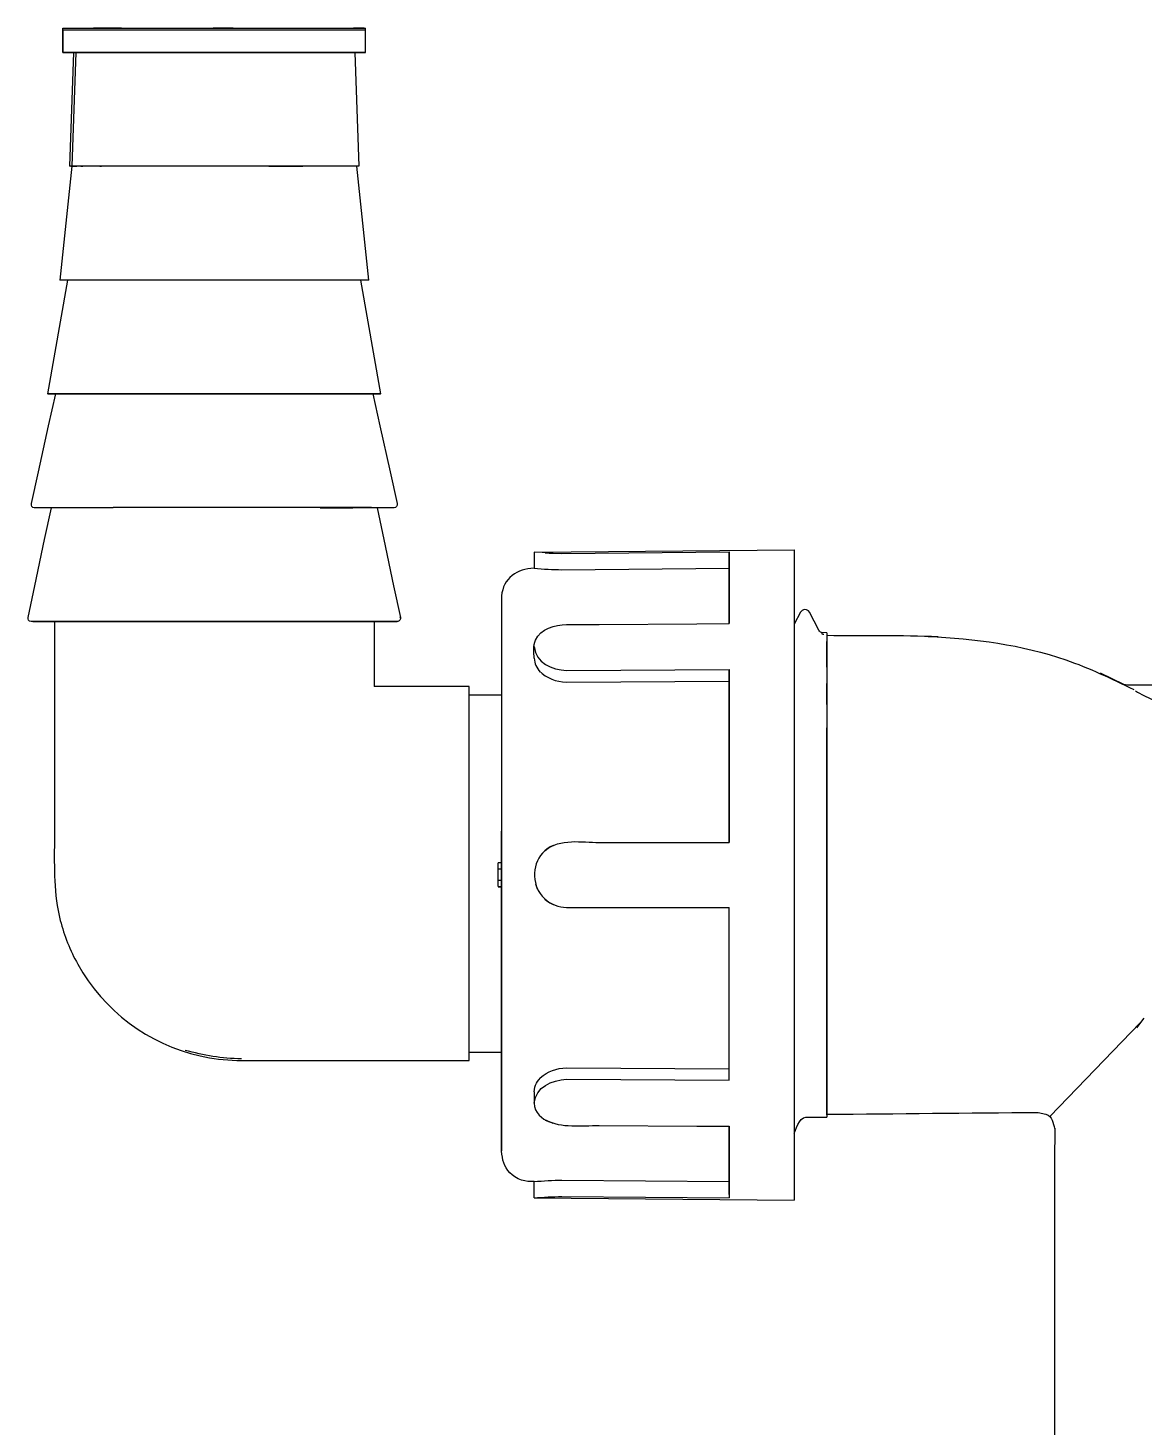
# Model space of a CAD drawing. Header units: millimetres. Extents: x 1478 to 10450, y 2114 to 8349.
# Drawn here: x 4540.84 to 4547.7, y 3985.99 to 3994.59 of the extents above; entities that cross this region are included whole.
import ezdxf

# ---------------------------------------------------------------- set-up
doc = ezdxf.new("R2010")
doc.units = ezdxf.units.MM

msp = doc.modelspace()

# ---------------------------------------------------------------- linework, layer by layer
at = {"lineweight": -3}
msp.add_lwpolyline([(4542.9176, 3994.5763), (4541.0576, 3994.5763), (4541.0576, 3994.4391), (4542.9176, 3994.4391), (4542.9176, 3994.5763)], close=True, dxfattribs=at)
for points in [[(4541.0576, 3994.5892), (4541.0576, 3994.5892), (4542.9176, 3994.5892), (4542.9176, 3994.5892)], [(4541.0576, 3994.4391), (4541.0576, 3994.4391), (4541.0576, 3994.5892), (4541.0576, 3994.5892)], [(4541.4175, 3994.5892), (4541.4175, 3994.5892), (4541.2456, 3994.5892), (4541.2456, 3994.5892)], [(4541.3509, 3994.5892), (4541.3509, 3994.5892), (4542.5529, 3994.5892), (4542.5529, 3994.5892)], [(4542.1042, 3994.5892), (4542.1042, 3994.5892), (4541.982, 3994.5892), (4541.982, 3994.5892)], [(4542.1023, 3994.5892), (4542.1023, 3994.5892), (4542.339, 3994.5892), (4542.339, 3994.5892)], [(4542.2189, 3994.5892), (4542.2189, 3994.5892), (4542.6433, 3994.5892), (4542.6433, 3994.5892)], [(4542.9091, 3994.5892), (4542.9091, 3994.5892), (4542.8443, 3994.5892), (4542.8443, 3994.5892)], [(4542.9176, 3994.4391), (4542.9176, 3994.4391), (4542.9176, 3994.5892), (4542.9176, 3994.5892)], [(4542.9176, 3994.4391), (4542.9176, 3994.4391), (4541.0576, 3994.4391), (4541.0576, 3994.4391)], [(4541.074, 3994.4391), (4541.074, 3994.4391), (4541.0659, 3994.4391), (4541.0659, 3994.4391)], [(4541.1226, 3994.4391), (4541.1226, 3994.4391), (4541.0975, 3993.7392), (4541.0975, 3993.7392)], [(4541.1133, 3993.7392), (4541.1133, 3993.7392), (4541.1379, 3994.4391), (4541.1379, 3994.4391)], [(4542.339, 3994.4391), (4542.339, 3994.4391), (4542.2189, 3994.4391), (4542.2189, 3994.4391)], [(4542.4526, 3994.4391), (4542.4526, 3994.4391), (4542.3299, 3994.4391), (4542.3299, 3994.4391)], [(4542.5529, 3994.4391), (4542.5529, 3994.4391), (4542.4356, 3994.4391), (4542.4356, 3994.4391)], [(4542.5342, 3994.4391), (4542.5342, 3994.4391), (4542.6433, 3994.4391), (4542.6433, 3994.4391)], [(4542.6242, 3994.4391), (4542.6242, 3994.4391), (4542.9091, 3994.4391), (4542.9091, 3994.4391)], [(4542.8525, 3994.4391), (4542.8525, 3994.4391), (4542.8776, 3993.7392), (4542.8776, 3993.7392)], [(4541.1111, 3993.7392), (4541.1111, 3993.7392), (4541.0376, 3993.0392), (4541.0376, 3993.0392)], [(4542.8776, 3993.7392), (4542.8776, 3993.7392), (4541.0975, 3993.7392), (4541.0975, 3993.7392)], [(4541.1057, 3993.7392), (4541.1057, 3993.7392), (4541.1425, 3993.7392), (4541.1425, 3993.7392)], [(4541.1677, 3993.7392), (4541.1677, 3993.7392), (4541.1803, 3993.7392), (4541.1803, 3993.7392)], [(4541.4548, 3993.7392), (4541.4548, 3993.7392), (4541.1823, 3993.7392), (4541.1823, 3993.7392)], [(4541.284, 3993.7392), (4541.284, 3993.7392), (4541.2948, 3993.7392), (4541.2948, 3993.7392)], [(4541.3696, 3993.7392), (4541.3696, 3993.7392), (4541.3018, 3993.7392), (4541.3018, 3993.7392)], [(4541.6564, 3993.7392), (4541.6564, 3993.7392), (4541.4465, 3993.7392), (4541.4465, 3993.7392)], [(4542.1073, 3993.7392), (4542.1073, 3993.7392), (4541.6512, 3993.7392), (4541.6512, 3993.7392)], [(4542.3285, 3993.7392), (4542.3285, 3993.7392), (4542.1054, 3993.7392), (4542.1054, 3993.7392)], [(4542.3152, 3993.7392), (4542.3152, 3993.7392), (4542.2161, 3993.7392), (4542.2161, 3993.7392)], [(4542.3233, 3993.7392), (4542.3233, 3993.7392), (4542.5331, 3993.7392), (4542.5331, 3993.7392)], [(4542.6976, 3993.7392), (4542.6976, 3993.7392), (4542.5248, 3993.7392), (4542.5248, 3993.7392)], [(4542.8561, 3993.7392), (4542.8561, 3993.7392), (4542.7983, 3993.7392), (4542.7983, 3993.7392)], [(4542.8696, 3993.7392), (4542.8696, 3993.7392), (4542.8341, 3993.7392), (4542.8341, 3993.7392)], [(4542.9376, 3993.0392), (4542.9376, 3993.0392), (4542.864, 3993.7392), (4542.864, 3993.7392)], [(4541.086, 3993.0392), (4541.086, 3993.0392), (4540.9626, 3992.3392), (4540.9626, 3992.3392)], [(4542.9376, 3993.0392), (4542.9376, 3993.0392), (4541.0376, 3993.0392), (4541.0376, 3993.0392)], [(4543.0126, 3992.3392), (4543.0126, 3992.3392), (4542.8892, 3993.0392), (4542.8892, 3993.0392)], [(4540.9646, 3992.3392), (4540.9646, 3992.3392), (4543.0105, 3992.3392), (4543.0105, 3992.3392)], [(4541.0477, 3992.3392), (4541.0477, 3992.3392), (4540.9626, 3992.3392), (4540.9626, 3992.3392)], [(4543.0034, 3992.3392), (4543.0034, 3992.3392), (4540.9719, 3992.3392), (4540.9719, 3992.3392)], [(4540.9719, 3992.3392), (4540.9719, 3992.3392), (4541.0127, 3992.3392), (4541.0127, 3992.3392)], [(4540.9719, 3992.3392), (4540.9719, 3992.3392), (4541.0147, 3992.3392), (4541.0147, 3992.3392)], [(4540.9993, 3992.3392), (4540.9993, 3992.3392), (4541.0127, 3992.3392), (4541.0127, 3992.3392)], [(4541.0434, 3992.3392), (4541.0434, 3992.3392), (4541.395, 3992.3392), (4541.395, 3992.3392)], [(4541.5002, 3992.3392), (4541.5002, 3992.3392), (4541.3645, 3992.3392), (4541.3645, 3992.3392)], [(4541.6192, 3992.3392), (4541.6192, 3992.3392), (4541.4751, 3992.3392), (4541.4751, 3992.3392)], [(4541.7421, 3992.3392), (4541.7421, 3992.3392), (4541.6002, 3992.3392), (4541.6002, 3992.3392)], [(4542.1254, 3992.3392), (4542.1254, 3992.3392), (4541.7294, 3992.3392), (4541.7294, 3992.3392)], [(4542.8053, 3992.3392), (4542.8053, 3992.3392), (4542.1187, 3992.3392), (4542.1187, 3992.3392)], [(4542.8781, 3992.3392), (4542.8781, 3992.3392), (4542.7653, 3992.3392), (4542.7653, 3992.3392)], [(4542.9357, 3992.3392), (4542.9357, 3992.3392), (4542.8345, 3992.3392), (4542.8345, 3992.3392)], [(4542.8892, 3992.3392), (4542.8892, 3992.3392), (4542.9776, 3992.3392), (4542.9776, 3992.3392)], [(4543.0126, 3992.3392), (4543.0126, 3992.3392), (4542.9536, 3992.3392), (4542.9536, 3992.3392)], [(4543.0034, 3992.3392), (4543.0034, 3992.3392), (4542.9605, 3992.3392), (4542.9605, 3992.3392)], [(4543.0034, 3992.3392), (4543.0034, 3992.3392), (4542.9624, 3992.3392), (4542.9624, 3992.3392)], [(4542.9776, 3992.3392), (4542.9776, 3992.3392), (4542.9624, 3992.3392), (4542.9624, 3992.3392)], [(4540.8815, 3991.6392), (4540.8684, 3991.6392), (4540.8606, 3991.6527), (4540.8632, 3991.6645)], [(4543.0936, 3991.6392), (4542.3566, 3991.6434), (4541.6195, 3991.6392), (4540.8825, 3991.6392)], [(4543.1119, 3991.6645), (4543.1146, 3991.6527), (4543.1068, 3991.6392), (4543.0936, 3991.6392)], [(4542.6384, 3991.6392), (4542.6384, 3991.6392), (4542.8407, 3991.6392), (4542.8407, 3991.6392)], [(4545.5545, 3991.3808), (4545.5545, 3991.3808), (4545.5545, 3987.3808), (4545.5545, 3987.3808)], [(4545.5545, 3991.3804), (4545.5545, 3991.3804), (4545.5545, 3987.3813), (4545.5545, 3987.3813)], [(4543.9545, 3991.3668), (4543.9545, 3991.3668), (4545.5545, 3991.3808), (4545.5545, 3991.3808)], [(4543.9545, 3991.3668), (4543.9545, 3991.3668), (4543.9545, 3991.2668), (4543.9545, 3991.2668)], [(4545.1545, 3990.9269), (4545.1545, 3990.9269), (4545.1545, 3991.3673), (4545.1545, 3991.3673)], [(4545.1545, 3991.3673), (4545.1545, 3991.3673), (4545.1545, 3990.9269), (4545.1545, 3990.9269)], [(4545.1545, 3991.0166), (4545.1545, 3991.0166), (4545.1545, 3991.3463), (4545.1545, 3991.3463)], [(4543.9545, 3991.2668), (4543.8518, 3991.2659), (4543.7624, 3991.2059), (4543.7548, 3991.0964)], [(4543.9545, 3991.2668), (4544.0117, 3991.2615), (4544.0688, 3991.2591), (4544.1261, 3991.2579)], [(4544.1261, 3991.2579), (4544.1261, 3991.2579), (4545.1545, 3991.2668), (4545.1545, 3991.2668)], [(4545.1545, 3991.1386), (4545.1545, 3991.1386), (4545.1545, 3991.2725), (4545.1545, 3991.2725)], [(4545.1545, 3991.2218), (4545.1545, 3991.2218), (4545.1545, 3991.2668), (4545.1545, 3991.2668)], [(4545.1545, 3990.9269), (4545.1545, 3990.9269), (4545.1545, 3991.1599), (4545.1545, 3991.1599)], [(4545.1545, 3991.1442), (4545.1545, 3991.1442), (4545.1545, 3991.0541), (4545.1545, 3991.0541)], [(4543.7545, 3991.078), (4543.7545, 3991.078), (4543.7545, 3987.8808), (4543.7545, 3987.8808)], [(4545.1545, 3990.9269), (4545.1545, 3990.9269), (4545.1545, 3991.0902), (4545.1545, 3991.0902)], [(4540.8613, 3990.9392), (4540.8484, 3990.9392), (4540.8404, 3990.9525), (4540.8429, 3990.9642)], [(4543.1322, 3990.9642), (4543.1346, 3990.9531), (4543.1282, 3990.9418), (4543.1167, 3990.9395)], [(4543.1302, 3990.9633), (4543.1302, 3990.9633), (4543.1281, 3990.9633), (4543.1281, 3990.9633)], [(4543.1303, 3990.9629), (4543.1303, 3990.9629), (4543.1281, 3990.9633), (4543.1281, 3990.9633)], [(4545.1545, 3990.9269), (4545.1545, 3990.9269), (4545.1545, 3991.0124), (4545.1545, 3991.0124)], [(4545.5925, 3990.9964), (4545.5925, 3990.9964), (4545.5545, 3990.9239), (4545.5545, 3990.9239)], [(4545.6419, 3991.0044), (4545.6269, 3991.0183), (4545.6023, 3991.0144), (4545.5925, 3990.9964)], [(4543.1129, 3990.9392), (4543.1129, 3990.9392), (4540.8623, 3990.9392), (4540.8623, 3990.9392)], [(4540.8724, 3990.9392), (4540.8724, 3990.9392), (4543.1129, 3990.9392), (4543.1129, 3990.9392)], [(4541.39, 3990.9392), (4541.39, 3990.9392), (4541.1941, 3990.9392), (4541.1941, 3990.9392)], [(4541.3035, 3990.9392), (4541.3035, 3990.9392), (4541.496, 3990.9392), (4541.496, 3990.9392)], [(4541.6161, 3990.9392), (4541.6161, 3990.9392), (4541.425, 3990.9392), (4541.425, 3990.9392)], [(4542.281, 3990.9392), (4542.281, 3990.9392), (4541.5623, 3990.9392), (4541.5623, 3990.9392)], [(4542.8854, 3990.9392), (4542.8854, 3990.9392), (4542.1198, 3990.9392), (4542.1198, 3990.9392)], [(4542.402, 3990.9392), (4542.402, 3990.9392), (4542.5507, 3990.9392), (4542.5507, 3990.9392)], [(4543.1138, 3990.9392), (4543.1138, 3990.9392), (4542.6503, 3990.9393), (4542.6503, 3990.9393)], [(4542.8562, 3990.9393), (4542.8562, 3990.9393), (4542.6503, 3990.9393), (4542.6503, 3990.9393)], [(4542.7892, 3990.9392), (4542.7892, 3990.9392), (4542.6878, 3990.9392), (4542.6878, 3990.9392)], [(4542.7224, 3990.9392), (4542.7224, 3990.9392), (4542.8549, 3990.9392), (4542.8549, 3990.9392)], [(4542.9652, 3990.9392), (4542.9652, 3990.9392), (4542.7718, 3990.9392), (4542.7718, 3990.9392)], [(4543.0285, 3990.9392), (4543.0285, 3990.9392), (4542.8416, 3990.9392), (4542.8416, 3990.9392)], [(4542.9706, 3990.9392), (4542.9706, 3990.9392), (4542.9706, 3990.5391), (4542.9706, 3990.5391)], [(4545.7219, 3990.8717), (4545.7137, 3990.8768), (4545.7103, 3990.8771), (4545.7059, 3990.8853)], [(4545.7545, 3990.8704), (4545.7545, 3990.8704), (4545.7207, 3990.8721), (4545.7207, 3990.8721)], [(4545.7219, 3990.8717), (4545.7251, 3990.8692), (4545.7248, 3990.8648), (4545.7249, 3990.861)], [(4545.7545, 3990.8704), (4545.7545, 3990.8704), (4545.7545, 3987.8913), (4545.7545, 3987.8913)], [(4545.7545, 3990.8704), (4545.7545, 3990.8704), (4545.7545, 3990.8393), (4545.7545, 3990.8393)], [(4543.9545, 3990.7851), (4543.9647, 3990.6838), (4544.0638, 3990.6423), (4544.1545, 3990.6379)], [(4545.7354, 3990.8593), (4545.7354, 3990.8593), (4545.7249, 3990.861), (4545.7249, 3990.861)], [(4545.7353, 3990.8592), (4545.7353, 3990.8592), (4545.73, 3990.8597), (4545.73, 3990.8597)], [(4545.7545, 3990.8649), (4545.7545, 3990.8649), (4545.7545, 3990.8463), (4545.7545, 3990.8463)], [(4545.7545, 3990.8567), (4545.7545, 3990.8567), (4545.7545, 3990.8025), (4545.7545, 3990.8025)], [(4546.4402, 3990.8453), (4546.212, 3990.8544), (4545.9828, 3990.8507), (4545.7545, 3990.8527)], [(4545.7545, 3990.6596), (4545.7545, 3990.6596), (4545.7545, 3990.817), (4545.7545, 3990.817)], [(4543.9545, 3990.7144), (4543.958, 3990.6803), (4543.9693, 3990.6545), (4543.9928, 3990.6289)], [(4543.7545, 3990.6155), (4543.7545, 3990.6155), (4543.7545, 3989.1772), (4543.7545, 3989.1772)], [(4543.9863, 3990.636), (4544.0337, 3990.5886), (4544.0883, 3990.57), (4544.1545, 3990.5668)], [(4544.1545, 3990.6379), (4544.1545, 3990.6379), (4545.1545, 3990.644), (4545.1545, 3990.644)], [(4545.1545, 3990.644), (4545.1545, 3990.644), (4545.1545, 3989.5808), (4545.1545, 3989.5808)], [(4545.1545, 3989.5808), (4545.1545, 3989.5808), (4545.1545, 3990.644), (4545.1545, 3990.644)], [(4545.7545, 3990.6661), (4545.7545, 3990.6661), (4545.7545, 3990.5551), (4545.7545, 3990.5551)], [(4545.7545, 3990.6596), (4545.7545, 3990.6596), (4545.7545, 3990.6661), (4545.7545, 3990.6661)], [(4543.5546, 3990.5391), (4543.5546, 3990.5391), (4542.9706, 3990.5391), (4542.9706, 3990.5391)], [(4543.5546, 3988.2391), (4543.5546, 3988.2391), (4543.5546, 3990.5385), (4543.5546, 3990.5385)], [(4543.5546, 3989.689), (4543.5546, 3989.689), (4543.5546, 3990.5391), (4543.5546, 3990.5391)], [(4544.1545, 3990.5668), (4544.1545, 3990.5668), (4545.1545, 3990.5729), (4545.1545, 3990.5729)], [(4545.1545, 3989.7362), (4545.1545, 3989.7362), (4545.1545, 3990.5729), (4545.1545, 3990.5729)], [(4545.1545, 3990.1187), (4545.1545, 3990.1187), (4545.1545, 3990.5729), (4545.1545, 3990.5729)], [(4545.7545, 3990.4294), (4545.7545, 3990.4294), (4545.7545, 3990.5583), (4545.7545, 3990.5583)], [(4543.5546, 3990.4892), (4543.5546, 3990.4892), (4543.7546, 3990.4892), (4543.7546, 3990.4892)], [(4547.6528, 3990.5122), (4547.6865, 3990.4932), (4547.7209, 3990.4761), (4547.7559, 3990.4597)], [(4545.1545, 3990.3961), (4545.1545, 3990.3961), (4545.1545, 3990.2659), (4545.1545, 3990.2659)], [(4545.7545, 3990.4311), (4545.7545, 3990.4311), (4545.7545, 3990.283), (4545.7545, 3990.283)], [(4545.7545, 3990.1167), (4545.7545, 3990.1167), (4545.7545, 3990.2863), (4545.7545, 3990.2863)], [(4545.1545, 3990.1326), (4545.1545, 3990.1326), (4545.1545, 3989.5808), (4545.1545, 3989.5808)], [(4545.7545, 3988.3197), (4545.7545, 3988.3197), (4545.7545, 3990.1255), (4545.7545, 3990.1255)], [(4545.7545, 3989.9437), (4545.7545, 3989.9437), (4545.7545, 3990.1255), (4545.7545, 3990.1255)], [(4545.7545, 3989.7646), (4545.7545, 3989.7646), (4545.7545, 3989.1805), (4545.7545, 3989.1805)], [(4543.7545, 3989.4189), (4543.7545, 3989.4189), (4543.7545, 3989.65), (4543.7545, 3989.65)], [(4543.7545, 3989.4189), (4543.7545, 3989.4189), (4543.7545, 3989.5844), (4543.7545, 3989.5844)], [(4544.0236, 3989.532), (4544.1132, 3989.6078), (4544.2505, 3989.5808), (4544.3545, 3989.5808)], [(4544.0716, 3989.5628), (4543.9657, 3989.5136), (4543.9339, 3989.3978), (4543.9743, 3989.2945)], [(4543.7545, 3989.4558), (4543.7545, 3989.4558), (4543.7345, 3989.4558), (4543.7345, 3989.4558)], [(4543.7345, 3989.4183), (4543.7345, 3989.4183), (4543.7545, 3989.4183), (4543.7545, 3989.4183)], [(4543.7345, 3989.4225), (4543.7345, 3989.4225), (4543.7345, 3989.4558), (4543.7345, 3989.4558)], [(4543.7345, 3989.4308), (4543.7345, 3989.4308), (4543.7345, 3989.4558), (4543.7345, 3989.4558)], [(4543.7345, 3989.4308), (4543.7345, 3989.4308), (4543.7345, 3989.4558), (4543.7345, 3989.4558)], [(4543.7345, 3989.4308), (4543.7345, 3989.4308), (4543.7345, 3989.4517), (4543.7345, 3989.4517)], [(4543.7345, 3989.4225), (4543.7345, 3989.4225), (4543.7345, 3989.4433), (4543.7345, 3989.4433)], [(4543.7345, 3989.3141), (4543.7345, 3989.3141), (4543.7345, 3989.435), (4543.7345, 3989.435)], [(4543.7345, 3989.41), (4543.7345, 3989.41), (4543.7345, 3989.435), (4543.7345, 3989.435)], [(4543.7545, 3989.2737), (4543.7545, 3989.3219), (4543.7546, 3989.3701), (4543.7545, 3989.4183)], [(4543.7545, 3989.347), (4543.7545, 3989.347), (4543.7345, 3989.3475), (4543.7345, 3989.3475)], [(4543.7345, 3989.31), (4543.7345, 3989.31), (4543.7345, 3989.3308), (4543.7345, 3989.3308)], [(4543.7545, 3989.1527), (4543.7545, 3989.1527), (4543.7545, 3989.347), (4543.7545, 3989.347)], [(4543.7546, 3989.385), (4543.7546, 3989.385), (4543.7546, 3989.3933), (4543.7546, 3989.3933)], [(4543.7546, 3989.3767), (4543.7546, 3989.3767), (4543.7546, 3989.3787), (4543.7546, 3989.3787)], [(4543.9626, 3989.3244), (4543.9817, 3989.269), (4544.0175, 3989.2239), (4544.0716, 3989.1988)], [(4543.7345, 3989.31), (4543.7345, 3989.31), (4543.7545, 3989.31), (4543.7545, 3989.31)], [(4543.7545, 3989.3058), (4543.7545, 3989.3058), (4543.7345, 3989.3058), (4543.7345, 3989.3058)], [(4543.7545, 3989.3141), (4543.7545, 3989.3141), (4543.7545, 3988.7763), (4543.7545, 3988.7763)], [(4543.7545, 3988.9618), (4543.7545, 3988.9618), (4543.7545, 3989.31), (4543.7545, 3989.31)], [(4543.7545, 3989.3058), (4543.7545, 3989.3058), (4543.7545, 3989.31), (4543.7545, 3989.31)], [(4543.7545, 3987.6748), (4543.7545, 3987.6748), (4543.7545, 3989.2737), (4543.7545, 3989.2737)], [(4544.0236, 3989.2296), (4544.062, 3989.1971), (4544.1052, 3989.1843), (4544.1545, 3989.1808)], [(4544.1545, 3989.1808), (4544.1545, 3989.1808), (4545.1545, 3989.1808), (4545.1545, 3989.1808)], [(4545.1545, 3988.1176), (4545.1545, 3988.1176), (4545.1545, 3989.1808), (4545.1545, 3989.1808)], [(4545.1545, 3988.1176), (4545.1545, 3988.1176), (4545.1545, 3989.1808), (4545.1545, 3989.1808)], [(4545.1545, 3988.1887), (4545.1545, 3988.1887), (4545.1545, 3989.1808), (4545.1545, 3989.1808)], [(4545.1545, 3988.3646), (4545.1545, 3988.3646), (4545.1545, 3989.1808), (4545.1545, 3989.1808)], [(4543.7545, 3988.982), (4543.7545, 3988.982), (4543.7545, 3988.2713), (4543.7545, 3988.2713)], [(4545.7545, 3988.8102), (4545.7545, 3988.8102), (4545.7545, 3988.636), (4545.7545, 3988.636)], [(4543.7545, 3988.4291), (4543.7545, 3988.4291), (4543.7545, 3988.6233), (4543.7545, 3988.6233)], [(4543.7545, 3988.4633), (4543.7545, 3988.4633), (4543.7545, 3987.8811), (4543.7545, 3987.8811)], [(4547.6814, 3988.4703), (4547.6814, 3988.4703), (4547.1251, 3987.8956), (4547.1251, 3987.8956)], [(4547.7035, 3988.4996), (4547.7035, 3988.4996), (4547.6593, 3988.441), (4547.6593, 3988.441)], [(4545.1545, 3988.3655), (4545.1545, 3988.3655), (4545.1545, 3988.4037), (4545.1545, 3988.4037)], [(4542.1546, 3988.249), (4542.0348, 3988.2522), (4541.9239, 3988.271), (4541.8083, 3988.3019)], [(4543.7546, 3988.2892), (4543.7546, 3988.2892), (4543.5546, 3988.2892), (4543.5546, 3988.2892)], [(4543.7545, 3988.1264), (4543.7545, 3988.1264), (4543.7545, 3988.3185), (4543.7545, 3988.3185)], [(4545.7545, 3987.9047), (4545.7545, 3987.9047), (4545.7545, 3988.343), (4545.7545, 3988.343)], [(4543.7545, 3987.7229), (4543.7545, 3987.7229), (4543.7545, 3988.1954), (4543.7545, 3988.1954)], [(4543.7545, 3987.8796), (4543.7545, 3987.8796), (4543.7545, 3988.1908), (4543.7545, 3988.1908)], [(4543.9545, 3988.0472), (4543.9586, 3988.0877), (4543.9747, 3988.114), (4544.0033, 3988.1426)], [(4543.9545, 3987.9765), (4543.9647, 3988.0779), (4544.0638, 3988.1193), (4544.1545, 3988.1238)], [(4543.9928, 3988.1326), (4544.0385, 3988.1757), (4544.0929, 3988.1918), (4544.1545, 3988.1949)], [(4544.1545, 3988.1949), (4544.1545, 3988.1949), (4545.1545, 3988.1887), (4545.1545, 3988.1887)], [(4544.1545, 3988.1238), (4544.1545, 3988.1238), (4545.1545, 3988.1176), (4545.1545, 3988.1176)], [(4543.7545, 3987.788), (4543.7545, 3987.788), (4543.7545, 3987.9919), (4543.7545, 3987.9919)], [(4543.9566, 3987.9565), (4543.9701, 3987.8996), (4544.0191, 3987.8729), (4544.0694, 3987.8537)], [(4543.7545, 3987.9288), (4543.7545, 3987.9288), (4543.7545, 3987.6849), (4543.7545, 3987.6849)], [(4543.7545, 3987.6753), (4543.7545, 3987.6753), (4543.7545, 3987.8952), (4543.7545, 3987.8952)], [(4544.0236, 3987.8732), (4544.1261, 3987.8228), (4544.2438, 3987.8404), (4544.3545, 3987.8397)], [(4545.5545, 3987.7936), (4545.5584, 3987.801), (4545.5855, 3987.8911), (4545.6245, 3987.8913)], [(4545.6245, 3987.8913), (4545.6245, 3987.8913), (4545.7545, 3987.8913), (4545.7545, 3987.8913)], [(4545.7545, 3987.9089), (4546.1879, 3987.9127), (4546.6213, 3987.9165), (4547.0546, 3987.9203)], [(4545.7545, 3987.9118), (4545.7545, 3987.9118), (4545.7545, 3987.8913), (4545.7545, 3987.8913)], [(4545.7545, 3987.9118), (4545.7545, 3987.9118), (4545.7545, 3987.8913), (4545.7545, 3987.8913)], [(4547.0546, 3987.9203), (4547.0546, 3987.9203), (4547.102, 3987.9086), (4547.102, 3987.9086)], [(4547.102, 3987.9086), (4547.1423, 3987.8977), (4547.1466, 3987.8515), (4547.1545, 3987.8212)], [(4545.1545, 3987.8348), (4545.1545, 3987.8348), (4545.1545, 3987.3943), (4545.1545, 3987.3943)], [(4545.1545, 3987.4153), (4545.1545, 3987.4153), (4545.1545, 3987.8348), (4545.1545, 3987.8348)], [(4545.1545, 3987.8348), (4545.1545, 3987.8348), (4545.1545, 3987.7492), (4545.1545, 3987.7492)], [(4545.1545, 3987.6713), (4545.1545, 3987.6713), (4545.1545, 3987.8205), (4545.1545, 3987.8205)], [(4545.1545, 3987.7449), (4545.1545, 3987.7449), (4545.1545, 3987.6017), (4545.1545, 3987.6017)], [(4545.1545, 3987.7189), (4545.1545, 3987.7189), (4545.1545, 3987.4992), (4545.1545, 3987.4992)], [(4545.1545, 3987.6313), (4545.1545, 3987.6313), (4545.1545, 3987.5245), (4545.1545, 3987.5245)], [(4545.1545, 3987.489), (4545.1545, 3987.489), (4545.1545, 3987.6231), (4545.1545, 3987.6231)], [(4545.1545, 3987.5399), (4545.1545, 3987.5399), (4545.1545, 3987.3943), (4545.1545, 3987.3943)], [(4543.9545, 3987.4947), (4544.0117, 3987.5002), (4544.0687, 3987.5025), (4544.1261, 3987.5037)], [(4543.9545, 3987.3948), (4543.9545, 3987.3948), (4543.9545, 3987.4947), (4543.9545, 3987.4947)], [(4544.1261, 3987.5037), (4544.1261, 3987.5037), (4545.1545, 3987.4949), (4545.1545, 3987.4949)], [(4543.9545, 3987.3948), (4543.9545, 3987.3948), (4545.5545, 3987.3808), (4545.5545, 3987.3808)], [(4543.9545, 3987.3948), (4544.0135, 3987.3991), (4544.0669, 3987.4021), (4544.1261, 3987.4032)], [(4544.1261, 3987.4032), (4544.1261, 3987.4032), (4545.1545, 3987.3943), (4545.1545, 3987.3943)]]:
    msp.add_open_spline(points, degree=3, dxfattribs=at)
for points, knots in [([(4540.8632, 3991.6645), (4540.8632, 3991.6645), (4540.9065, 3991.8597), (4540.9065, 3991.8597), (4540.9065, 3991.8597), (4540.9065, 3991.8597), (4540.9695, 3992.1439), (4540.9695, 3992.1439), (4540.9695, 3992.1439), (4540.9695, 3992.1439), (4541.0127, 3992.3392), (4541.0127, 3992.3392)], [0, 0, 0, 0, 0.25, 0.25, 0.25, 0.25, 0.5, 0.5, 0.5, 0.5, 1, 1, 1, 1]), ([(4542.9624, 3992.3392), (4542.9624, 3992.3392), (4543.0057, 3992.1439), (4543.0057, 3992.1439), (4543.0057, 3992.1439), (4543.0057, 3992.1439), (4543.0687, 3991.8597), (4543.0687, 3991.8597), (4543.0687, 3991.8597), (4543.0687, 3991.8597), (4543.1119, 3991.6645), (4543.1119, 3991.6645)], [0, 0, 0, 0, 0.25, 0.25, 0.25, 0.25, 0.5, 0.5, 0.5, 0.5, 1, 1, 1, 1]), ([(4540.8429, 3990.9642), (4540.8429, 3990.9642), (4540.8845, 3991.1598), (4540.8845, 3991.1598), (4540.8845, 3991.1598), (4540.8845, 3991.1598), (4540.9448, 3991.4435), (4540.9448, 3991.4435), (4540.9448, 3991.4435), (4540.9448, 3991.4435), (4540.9863, 3991.6392), (4540.9863, 3991.6392)], [0, 0, 0, 0, 0.25, 0.25, 0.25, 0.25, 0.5, 0.5, 0.5, 0.5, 1, 1, 1, 1]), ([(4541.3667, 3991.6392), (4541.3667, 3991.6392), (4541.1667, 3991.6392), (4541.1667, 3991.6392), (4541.1667, 3991.6392), (4541.1667, 3991.6392), (4541.0815, 3991.6392), (4541.0815, 3991.6392), (4541.0815, 3991.6392), (4541.0815, 3991.6392), (4540.8815, 3991.6392), (4540.8815, 3991.6392)], [0, 0, 0, 0, 0.25, 0.25, 0.25, 0.25, 0.5, 0.5, 0.5, 0.5, 1, 1, 1, 1]), ([(4543.0936, 3991.6392), (4543.0936, 3991.6392), (4542.8936, 3991.6392), (4542.8936, 3991.6392), (4542.8936, 3991.6392), (4542.8936, 3991.6392), (4542.8384, 3991.6392), (4542.8384, 3991.6392), (4542.8384, 3991.6392), (4542.8384, 3991.6392), (4542.6384, 3991.6392), (4542.6384, 3991.6392)], [0, 0, 0, 0, 0.25, 0.25, 0.25, 0.25, 0.5, 0.5, 0.5, 0.5, 1, 1, 1, 1]), ([(4542.9888, 3991.6392), (4542.9888, 3991.6392), (4543.0303, 3991.4435), (4543.0303, 3991.4435), (4543.0303, 3991.4435), (4543.0303, 3991.4435), (4543.0907, 3991.1598), (4543.0907, 3991.1598), (4543.0907, 3991.1598), (4543.0907, 3991.1598), (4543.1322, 3990.9642), (4543.1322, 3990.9642)], [0, 0, 0, 0, 0.25, 0.25, 0.25, 0.25, 0.5, 0.5, 0.5, 0.5, 1, 1, 1, 1]), ([(4544.0715, 3991.3595), (4544.0715, 3991.3595), (4544.0034, 3991.3629), (4544.0034, 3991.3629), (4544.0034, 3991.3629), (4544.0034, 3991.3629), (4543.9545, 3991.3668), (4543.9545, 3991.3668)], [0, 0, 0, 0, 0.333333, 0.333333, 0.333333, 0.333333, 1, 1, 1, 1]), ([(4544.0236, 3991.3617), (4544.0236, 3991.3617), (4544.0474, 3991.3597), (4544.0474, 3991.3597), (4544.0474, 3991.3597), (4544.0474, 3991.3597), (4544.1261, 3991.3585), (4544.1261, 3991.3585), (4544.1261, 3991.3585), (4544.1261, 3991.3585), (4545.1545, 3991.3673), (4545.1545, 3991.3673)], [0, 0, 0, 0, 0.25, 0.25, 0.25, 0.25, 0.5, 0.5, 0.5, 0.5, 1, 1, 1, 1]), ([(4543.7548, 3991.0964), (4543.7548, 3991.0964), (4543.7545, 3991.0865), (4543.7545, 3991.0865), (4543.7545, 3991.0865), (4543.7545, 3991.0865), (4543.7545, 3990.8865), (4543.7545, 3990.8865), (4543.7545, 3990.8865), (4543.7545, 3990.8865), (4543.7545, 3989.635), (4543.7545, 3989.635), (4543.7545, 3989.635), (4543.7545, 3989.635), (4543.7545, 3989.435), (4543.7545, 3989.435)], [0, 0, 0, 0, 0.2, 0.2, 0.2, 0.2, 0.4, 0.4, 0.4, 0.4, 0.6, 0.6, 0.6, 0.6, 1, 1, 1, 1]), ([(4545.7059, 3990.8853), (4545.7059, 3990.8853), (4545.6483, 3990.9959), (4545.6483, 3990.9959), (4545.6483, 3990.9959), (4545.6483, 3990.9959), (4545.6419, 3991.0044), (4545.6419, 3991.0044)], [0, 0, 0, 0, 0.333333, 0.333333, 0.333333, 0.333333, 1, 1, 1, 1]), ([(4541.3546, 3990.9392), (4541.3546, 3990.9392), (4541.1545, 3990.9392), (4541.1545, 3990.9392), (4541.1545, 3990.9392), (4541.1545, 3990.9392), (4541.0613, 3990.9392), (4541.0613, 3990.9392), (4541.0613, 3990.9392), (4541.0613, 3990.9392), (4540.8613, 3990.9392), (4540.8613, 3990.9392)], [0, 0, 0, 0, 0.25, 0.25, 0.25, 0.25, 0.5, 0.5, 0.5, 0.5, 1, 1, 1, 1]), ([(4541.0046, 3990.9392), (4541.0046, 3990.9392), (4541.0046, 3990.7392), (4541.0046, 3990.7392), (4541.0046, 3990.7392), (4541.0046, 3990.7392), (4541.0046, 3989.5892), (4541.0046, 3989.5892)], [0, 0, 0, 0, 0.333333, 0.333333, 0.333333, 0.333333, 1, 1, 1, 1]), ([(4543.1167, 3990.9395), (4543.1167, 3990.9395), (4543.0043, 3990.9392), (4543.0043, 3990.9392), (4543.0043, 3990.9392), (4543.0043, 3990.9392), (4542.8968, 3990.9392), (4542.8968, 3990.9392)], [0, 0, 0, 0, 0.333333, 0.333333, 0.333333, 0.333333, 1, 1, 1, 1]), ([(4543.9545, 3990.7144), (4543.9545, 3990.7473), (4543.9487, 3990.7912), (4543.9626, 3990.8244), (4543.9626, 3990.8244), (4543.9926, 3990.8959), (4544.0848, 3990.9199), (4544.1545, 3990.9206)], [0, 0, 0, 0, 0.333333, 0.333333, 0.333333, 0.333333, 1, 1, 1, 1]), ([(4544.1545, 3990.9206), (4544.1545, 3990.9206), (4544.3545, 3990.9219), (4544.3545, 3990.9219), (4544.3545, 3990.9219), (4544.3545, 3990.9219), (4544.9546, 3990.9256), (4544.9546, 3990.9256), (4544.9546, 3990.9256), (4544.9546, 3990.9256), (4545.1545, 3990.9269), (4545.1545, 3990.9269)], [0, 0, 0, 0, 0.25, 0.25, 0.25, 0.25, 0.5, 0.5, 0.5, 0.5, 1, 1, 1, 1]), ([(4546.3781, 3990.8473), (4546.6667, 3990.8353), (4546.9494, 3990.797), (4547.2241, 3990.7035), (4547.2241, 3990.7035), (4547.3691, 3990.6542), (4547.5052, 3990.5875), (4547.6424, 3990.5204)], [0, 0, 0, 0, 0.333333, 0.333333, 0.333333, 0.333333, 1, 1, 1, 1]), ([(4550.072, 3990.6208), (4550.072, 3990.6208), (4549.9281, 3990.5528), (4549.9281, 3990.5528), (4549.9281, 3990.5528), (4549.9281, 3990.5528), (4549.9057, 3990.5473), (4549.9057, 3990.5473), (4549.9057, 3990.5473), (4549.9057, 3990.5473), (4549.7056, 3990.5473), (4549.7056, 3990.5473), (4549.7056, 3990.5473), (4549.7056, 3990.5473), (4547.8034, 3990.5473), (4547.8034, 3990.5473), (4547.8034, 3990.5473), (4547.8034, 3990.5473), (4547.6034, 3990.5473), (4547.6034, 3990.5473), (4547.6034, 3990.5473), (4547.6034, 3990.5473), (4547.5802, 3990.5529), (4547.5802, 3990.5529), (4547.5802, 3990.5529), (4547.5802, 3990.5529), (4547.4371, 3990.6208), (4547.4371, 3990.6208)], [0, 0, 0, 0, 0.125, 0.125, 0.125, 0.125, 0.25, 0.25, 0.25, 0.25, 0.375, 0.375, 0.375, 0.375, 0.5, 0.5, 0.5, 0.5, 0.625, 0.625, 0.625, 0.625, 0.75, 0.75, 0.75, 0.75, 1, 1, 1, 1]), ([(4541.0046, 3989.5892), (4541.0046, 3989.4236), (4540.9995, 3989.2627), (4541.0412, 3989.1013), (4541.0412, 3989.1013), (4541.0655, 3989.0075), (4541.1016, 3988.9166), (4541.1486, 3988.8318), (4541.1486, 3988.8318), (4541.3065, 3988.547), (4541.5841, 3988.3389), (4541.9019, 3988.2673), (4541.9019, 3988.2673), (4542.0521, 3988.2335), (4542.2014, 3988.2391), (4542.3546, 3988.2391)], [0, 0, 0, 0, 0.2, 0.2, 0.2, 0.2, 0.4, 0.4, 0.4, 0.4, 0.6, 0.6, 0.6, 0.6, 1, 1, 1, 1]), ([(4544.3545, 3989.5808), (4544.3545, 3989.5808), (4544.9546, 3989.5808), (4544.9546, 3989.5808), (4544.9546, 3989.5808), (4544.9546, 3989.5808), (4545.1545, 3989.5808), (4545.1545, 3989.5808)], [0, 0, 0, 0, 0.333333, 0.333333, 0.333333, 0.333333, 1, 1, 1, 1]), ([(4542.3546, 3988.2391), (4542.3546, 3988.2391), (4543.3545, 3988.2391), (4543.3545, 3988.2391), (4543.3545, 3988.2391), (4543.3545, 3988.2391), (4543.5546, 3988.2391), (4543.5546, 3988.2391)], [0, 0, 0, 0, 0.333333, 0.333333, 0.333333, 0.333333, 1, 1, 1, 1]), ([(4543.9545, 3988.0472), (4543.9545, 3988.0472), (4543.9545, 3987.9765), (4543.9545, 3987.9765), (4543.9545, 3987.9765), (4543.9545, 3987.9765), (4543.9566, 3987.9565), (4543.9566, 3987.9565)], [0, 0, 0, 0, 0.333333, 0.333333, 0.333333, 0.333333, 1, 1, 1, 1]), ([(4543.9545, 3987.4947), (4543.9283, 3987.495), (4543.9033, 3987.4957), (4543.878, 3987.5041), (4543.878, 3987.5041), (4543.8634, 3987.5089), (4543.8494, 3987.5156), (4543.8365, 3987.524), (4543.8365, 3987.524), (4543.7405, 3987.5864), (4543.7545, 3987.6937), (4543.7545, 3987.7946)], [0, 0, 0, 0, 0.25, 0.25, 0.25, 0.25, 0.5, 0.5, 0.5, 0.5, 1, 1, 1, 1]), ([(4544.3545, 3987.8397), (4544.3545, 3987.8397), (4544.9546, 3987.836), (4544.9546, 3987.836), (4544.9546, 3987.836), (4544.9546, 3987.836), (4545.1545, 3987.8348), (4545.1545, 3987.8348)], [0, 0, 0, 0, 0.333333, 0.333333, 0.333333, 0.333333, 1, 1, 1, 1]), ([(4547.1564, 3987.8224), (4547.1564, 3987.8224), (4547.1545, 3987.6203), (4547.1545, 3987.6203), (4547.1545, 3987.6203), (4547.1545, 3987.6203), (4547.1545, 3984.2272), (4547.1545, 3984.2272), (4547.1545, 3984.2272), (4547.1545, 3984.2272), (4547.1545, 3984.0273), (4547.1545, 3984.0273), (4547.1545, 3984.0273), (4547.1545, 3984.0273), (4547.1541, 3984.02), (4547.1541, 3984.02)], [0, 0, 0, 0, 0.2, 0.2, 0.2, 0.2, 0.4, 0.4, 0.4, 0.4, 0.6, 0.6, 0.6, 0.6, 1, 1, 1, 1])]:
    msp.add_open_spline(points, degree=3, knots=knots, dxfattribs=at)

doc.saveas('drawing.dxf')
